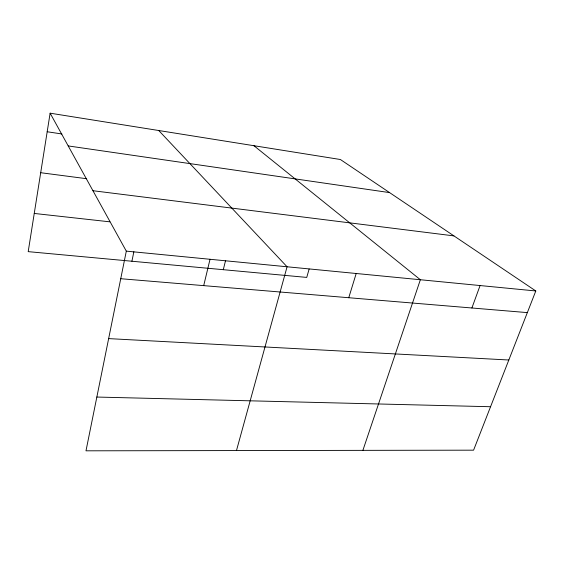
<?xml version="1.0" encoding="UTF-8"?>
<svg xmlns="http://www.w3.org/2000/svg" width="564" height="564" viewBox="0 0 564 564"><rect width="100%" height="100%" fill="white"/><g stroke="black" fill="none" stroke-linecap="round" stroke-linejoin="round"><path stroke-width="0.85" d="M50.125 113.181L126.308 251.135L85.989 450.819L473.584 450.171L535.8 290.968L340.395 159.513L50.125 113.181L28.2 251.643L306.738 277.41L309.135 269.028M131.913 261.238L133.858 251.777M203.703 285.631L210.027 259.278M223.295 269.691L225.572 260.476M236.478 450.565L287.069 266.772L158.759 130.524M348.756 297.721L356.201 273.498M362.892 450.354L420.363 279.737L253.927 145.709M471.899 307.986L480.084 285.546M96.846 397.049L490.56 406.729M108.648 338.611L508.82 360.001M120.738 278.715L527.34 312.611M126.308 251.135L535.8 290.968M34.249 213.446L109.832 221.828M92.947 190.717L453.928 235.893M40.7 172.711L86.68 178.718M68.216 145.928L389.583 192.606M47.186 131.757L61.906 133.978"/></g></svg>
